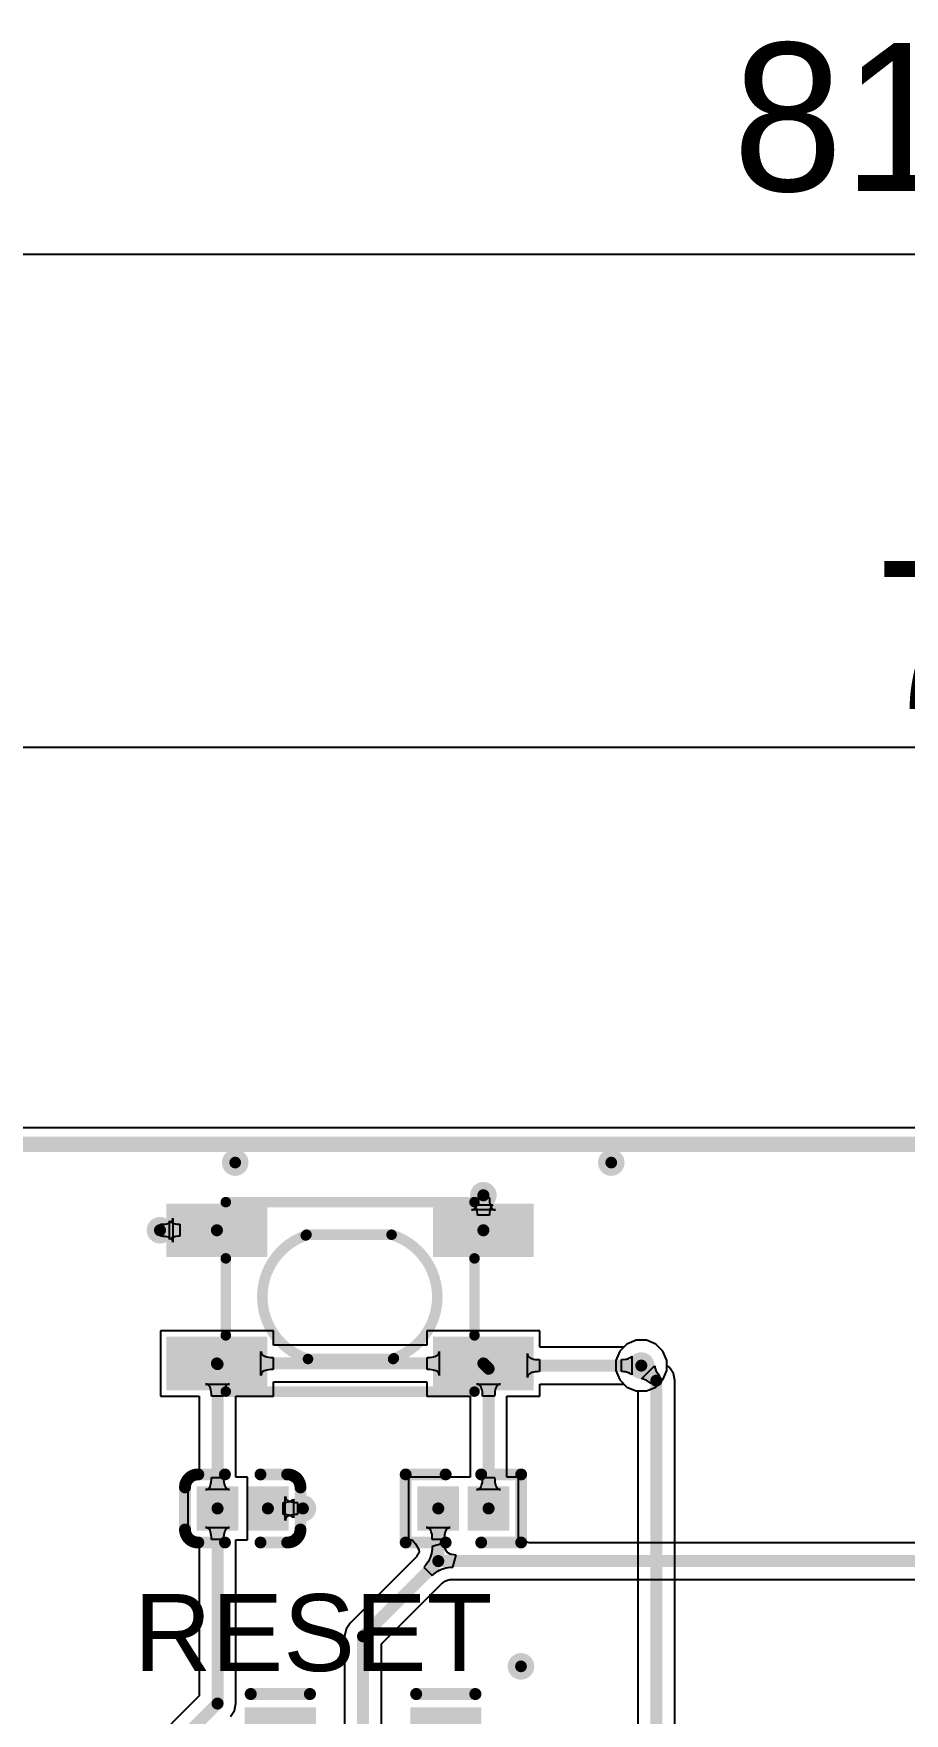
# Model space of a CAD drawing. Header units: millimetres. Extents: x -27 to 79, y -14 to 66.
# Drawn here: x 21.94 to 36.65, y 37.89 to 66.26 of the extents above; entities that cross this region are included whole.
import ezdxf

# ---------------------------------------------------------------- set-up
doc = ezdxf.new("R2010")
doc.units = ezdxf.units.MM
for name, color, linetype in [('BottomLayer', 5, 'Continuous'), ('BottomOverlay', 54, 'Continuous'), ('Mechanical15', 56, 'Continuous'), ('TopLayer', 1, 'Continuous'), ('TopOverlay', 2, 'Continuous'), ('TopPaste', 8, 'Continuous'), ('TopSolder', 216, 'Continuous'), ('ViaHoleLayer', 16, 'Continuous')]:
    doc.layers.add(name, color=color, linetype=linetype)
doc.styles.add('Arial', font='arial.ttf', dxfattribs={"height": 0.2})
doc.dimstyles.new('ISO-25', dxfattribs={"dimtxt": 2.5, "dimasz": 2.5, "dimexe": 1.25, "dimexo": 0.625, "dimtad": 1, "dimtxsty": 'Standard', "dimcen": 2.5, "dimadec": 0, "dimazin": 0, "dimtfac": 1, "dimtmove": 0, "dimatfit": 3, "dimfxl": 1, "dimarcsym": 0})

# ---------------------------------------------------------------- blocks, each defined once
blk = doc.blocks.new('*D1')
at = {"color": 0, "lineweight": -2, "transparency": 16777216}
for p, q in [((3.827021247335479e-17, 45.62499889999999), (6.405048652193768e-16, 55.46023716078378)), ((76.00000039999999, 45.62499889999999), (76.00000039999999, 55.46023716078378)), ((2.5, 54.21023716078378), (73.50000039999999, 54.21023716078378))]:
    blk.add_line(p, q, dxfattribs=at)
at = {"color": 0, "transparency": 16777216}
for points in [[(2.5, 54.62690382745044), (2.5, 53.79357049411711), (5.639644402726672e-16, 54.21023716078378)], [(73.50000039999999, 54.62690382745044), (73.50000039999999, 53.79357049411711), (76.00000039999999, 54.21023716078378)]]:
    blk.add_solid(points, dxfattribs=at)
at = {"layer": 'Defpoints', "color": 0, "transparency": 16777216}
for p in [(76.00000039999999, 54.21023716078378), (0, 44.99999889999999), (76.00000039999999, 44.99999889999999)]:
    blk.add_point(p, dxfattribs=at)
at = {"color": 0, "transparency": 16777216, "insert": (38.0000002, 56.08523716078378), "char_height": 2.5, "attachment_point": 5}
blk.add_mtext('76', dxfattribs=at)
blk = doc.blocks.new('*D4')
at = {"color": 0, "lineweight": -2, "transparency": 16777216}
for p, q in [((-2.78633936, 45.62499889999999), (-2.786339359999999, 63.78687572811548)), ((78.64996715999999, 46.48602587999999), (78.64996715999999, 63.78687572811548)), ((-0.286339359999999, 62.53687572811548), (76.14996715999999, 62.53687572811548))]:
    blk.add_line(p, q, dxfattribs=at)
at = {"color": 0, "transparency": 16777216}
for points in [[(-0.286339359999999, 62.95354239478214), (-0.286339359999999, 62.12020906144881), (-2.786339359999999, 62.53687572811548)], [(76.14996715999999, 62.95354239478214), (76.14996715999999, 62.12020906144881), (78.64996715999999, 62.53687572811548)]]:
    blk.add_solid(points, dxfattribs=at)
at = {"layer": 'Defpoints', "color": 0, "transparency": 16777216}
for p in [(78.64996715999999, 62.53687572811548), (78.64996715999999, 45.86102587999999), (-2.78633936, 44.99999889999999)]:
    blk.add_point(p, dxfattribs=at)
at = {"color": 0, "transparency": 16777216, "insert": (37.93181389999999, 64.6202090614488), "char_height": 2.5, "attachment_point": 5}
blk.add_mtext('81,44', dxfattribs=at)

msp = doc.modelspace()

# ---------------------------------------------------------------- hatches: boundary and pattern name
at = {"layer": 'BottomLayer'}
h = msp.add_hatch(color=5, dxfattribs=at)
edge = h.paths.add_edge_path()
edge.add_arc((25.3476506, 47.1916506), 0.22499828, 0, 360)
h = msp.add_hatch(color=5, dxfattribs=at)
edge = h.paths.add_edge_path()
edge.add_arc((31.6976506, 47.1916506), 0.22499828, 0, 360)
h = msp.add_hatch(color=5, dxfattribs=at)
edge = h.paths.add_edge_path()
edge.add_arc((29.53865314, 46.6396451), 0.22499828, 0, 360)
h = msp.add_hatch(color=5, dxfattribs=at)
edge = h.paths.add_edge_path()
edge.add_arc((24.0776506, 46.0486506), 0.22499828, 0, 360)
h = msp.add_hatch(color=5, dxfattribs=at)
edge = h.paths.add_edge_path()
edge.add_arc((32.2056506, 43.7626506), 0.22499828, 0, 360)
h = msp.add_hatch(color=5, dxfattribs=at)
edge = h.paths.add_edge_path()
edge.add_arc((26.49064806, 41.34964806), 0.22499828, 0, 360)
h = msp.add_hatch(color=5, dxfattribs=at)
edge = h.paths.add_edge_path()
edge.add_arc((30.1736506, 38.6826506), 0.22499828, 0, 360)
at = {"layer": 'TopLayer'}
h = msp.add_hatch(color=1, dxfattribs=at)
edge = h.paths.add_edge_path()
edge.add_arc((25.3476506, 47.1916506), 0.22499828, 0, 360)
h = msp.add_hatch(color=1, dxfattribs=at)
edge = h.paths.add_edge_path()
edge.add_arc((31.6976506, 47.1916506), 0.22499828, 0, 360)
h = msp.add_hatch(color=1, dxfattribs=at)
edge = h.paths.add_edge_path()
edge.add_arc((29.53865314, 46.6396451), 0.22499828, 0, 360)
h = msp.add_hatch(color=1, dxfattribs=at)
edge = h.paths.add_edge_path()
edge.add_arc((24.0776506, 46.0486506), 0.22499828, 0, 360)
for points in [[(24.28865221, 46.39865117), (25.78865175, 46.39865117), (25.78865175, 45.69865003), (24.28865221, 45.69865003)], [(28.78865083, 46.39865117), (30.28865037, 46.39865117), (30.28865037, 45.69865003), (28.78865083, 45.69865003)], [(24.28865221, 44.14865059), (25.78865175, 44.14865059), (25.78865175, 43.44864945), (24.28865221, 43.44864945)], [(28.78865083, 44.14865059), (30.28865037, 44.14865059), (30.28865037, 43.44864945), (28.78865083, 43.44864945)], [(24.74965332, 41.67465122), (25.34965212, 41.67465122), (25.34965212, 41.02464998), (24.74965332, 41.02464998)], [(25.59965416, 41.67465122), (26.19965296, 41.67465122), (26.19965296, 41.02464998), (25.59965416, 41.02464998)], [(28.4766512, 41.67465122), (29.07665, 41.67465122), (29.07665, 41.02464998), (28.4766512, 41.02464998)], [(29.32665204, 41.67465122), (29.92665084, 41.67465122), (29.92665084, 41.02464998), (29.32665204, 41.02464998)]]:
    msp.add_hatch(color=1, dxfattribs=at).paths.add_polyline_path(points)
h = msp.add_hatch(color=1, dxfattribs=at)
edge = h.paths.add_edge_path()
edge.add_arc((32.2056506, 43.7626506), 0.22499828, 0, 360)
h = msp.add_hatch(color=1, dxfattribs=at)
edge = h.paths.add_edge_path()
edge.add_arc((26.49064806, 41.34964806), 0.22499828, 0, 360)
h = msp.add_hatch(color=1, dxfattribs=at)
edge = h.paths.add_edge_path()
edge.add_arc((30.1736506, 38.6826506), 0.22499828, 0, 360)
at = {"layer": 'TopOverlay'}
for points in [[(25.50966196, 37.99065046), (25.50966196, 37.69065105999999), (26.70965956, 37.69065105999999), (26.70965956, 37.99065046)], [(28.30366196, 37.99065046), (28.30366196, 37.69065105999999), (29.50365956, 37.69065105999999), (29.50365956, 37.99065046)]]:
    msp.add_hatch(color=2, dxfattribs=at).paths.add_polyline_path(points)
at = {"layer": 'TopPaste'}
for points in [[(24.28865221, 46.39865117), (25.78865175, 46.39865117), (25.78865175, 45.69865003), (24.28865221, 45.69865003)], [(28.78865083, 46.39865117), (30.28865037, 46.39865117), (30.28865037, 45.69865003), (28.78865083, 45.69865003)], [(24.28865221, 44.14865059), (25.78865175, 44.14865059), (25.78865175, 43.44864945), (24.28865221, 43.44864945)], [(28.78865083, 44.14865059), (30.28865037, 44.14865059), (30.28865037, 43.44864945), (28.78865083, 43.44864945)], [(24.74965332, 41.67465122), (25.34965212, 41.67465122), (25.34965212, 41.02464998), (24.74965332, 41.02464998)], [(25.59965416, 41.67465122), (26.19965296, 41.67465122), (26.19965296, 41.02464998), (25.59965416, 41.02464998)], [(28.4766512, 41.67465122), (29.07665, 41.67465122), (29.07665, 41.02464998), (28.4766512, 41.02464998)], [(29.32665204, 41.67465122), (29.92665084, 41.67465122), (29.92665084, 41.02464998), (29.32665204, 41.02464998)]]:
    msp.add_hatch(color=8, dxfattribs=at).paths.add_polyline_path(points)
at = {"layer": 'TopSolder'}
for points in [[(24.18705221, 46.50025117), (25.89025175, 46.50025117), (25.89025175, 45.59705003), (24.18705221, 45.59705003)], [(28.68705083, 46.50025117), (30.39025037, 46.50025117), (30.39025037, 45.59705003), (28.68705083, 45.59705003)], [(24.18705221, 44.25025058999999), (25.89025175, 44.25025058999999), (25.89025175, 43.34704945), (24.18705221, 43.34704945)], [(28.68705083, 44.25025058999999), (30.39025037, 44.25025058999999), (30.39025037, 43.34704945), (28.68705083, 43.34704945)], [(24.69885332, 41.72545122), (25.40045212, 41.72545122), (25.40045212, 40.97384998), (24.69885332, 40.97384998)], [(25.54885416, 41.72545122), (26.25045296, 41.72545122), (26.25045296, 40.97384998), (25.54885416, 40.97384998)], [(28.4258512, 41.72545122), (29.12745, 41.72545122), (29.12745, 40.97384998), (28.4258512, 40.97384998)], [(29.27585204, 41.72545122), (29.97745084, 41.72545122), (29.97745084, 40.97384998), (29.27585204, 40.97384998)]]:
    msp.add_hatch(color=216, dxfattribs=at).paths.add_polyline_path(points)
at = {"layer": 'ViaHoleLayer'}
h = msp.add_hatch(color=16, dxfattribs=at)
edge = h.paths.add_edge_path()
edge.add_arc((25.3476506, 47.1916506), 0.0999998, 0, 360)
h = msp.add_hatch(color=16, dxfattribs=at)
edge = h.paths.add_edge_path()
edge.add_arc((31.6976506, 47.1916506), 0.0999998, 0, 360)
h = msp.add_hatch(color=16, dxfattribs=at)
edge = h.paths.add_edge_path()
edge.add_arc((29.53865314, 46.6396451), 0.0999998, 0, 360)
h = msp.add_hatch(color=16, dxfattribs=at)
edge = h.paths.add_edge_path()
edge.add_arc((24.0776506, 46.0486506), 0.0999998, 0, 360)
h = msp.add_hatch(color=16, dxfattribs=at)
edge = h.paths.add_edge_path()
edge.add_arc((32.2056506, 43.7626506), 0.0999998, 0, 360)
h = msp.add_hatch(color=16, dxfattribs=at)
edge = h.paths.add_edge_path()
edge.add_arc((26.49064806, 41.34964806), 0.0999998, 0, 360)
h = msp.add_hatch(color=16, dxfattribs=at)
edge = h.paths.add_edge_path()
edge.add_arc((30.1736506, 38.6826506), 0.0999998, 0, 360)

# ---------------------------------------------------------------- linework, layer by layer
at = {"layer": 'BottomLayer'}
for p, q in [((4.359447719999999, 47.78634588), (71.60885348, 47.78634588)), ((31.84264142, 44.00520536), (31.77745232, 43.84782441999999)), ((31.96309584, 44.12565978), (31.84264142, 44.00520536)), ((32.12047678, 44.19084888), (31.96309584, 44.12565978)), ((32.29082442, 44.19084888), (32.12047678, 44.19084888)), ((32.44820536, 44.12565978), (32.29082442, 44.19084888)), ((32.56865978, 44.00520536), (32.44820536, 44.12565978)), ((32.63384888, 43.84782441999999), (32.56865978, 44.00520536)), ((31.77745232, 43.84782441999999), (31.77745232, 43.67747678)), ((32.20918628, 43.53767772), (32.43062347999999, 43.75911491999999)), ((32.43062347999999, 43.75911491999999), (32.43124832, 43.74371489999999)), ((32.43124832, 43.74371489999999), (32.43360798, 43.72813708)), ((32.43360798, 43.72813708), (32.43770246, 43.71238146)), ((32.43770246, 43.71238146), (32.44352921999999, 43.6964455)), ((32.44352921999999, 43.6964455), (32.4510908, 43.68033174)), ((32.63384888, 43.78318904), (32.63384888, 43.84782441999999)), ((32.63547702, 43.7764428), (32.63384888, 43.78318904)), ((32.63609169999999, 43.77474354), (32.63547702, 43.7764428)), ((32.63621362, 43.77393582), (32.63609169999999, 43.77474354)), ((32.63666319999999, 43.77315096), (32.63621362, 43.77393582)), ((32.63988392, 43.76833765999999), (32.63666319999999, 43.77315096)), ((32.64127838, 43.76651902), (32.63988392, 43.76833765999999)), ((32.6793987, 43.7283987), (32.64127838, 43.76651902)), ((32.74676712, 43.62757848), (32.6793987, 43.7283987)), ((31.77745232, 43.67747678), (31.84264142, 43.52009584)), ((31.84264142, 43.52009584), (31.96309584, 43.39964141999999)), ((32.2245863, 43.53705288), (32.20918628, 43.53767772)), ((32.24016412, 43.53469321999999), (32.2245863, 43.53705288)), ((32.25591974, 43.53059873999999), (32.24016412, 43.53469321999999)), ((32.2718557, 43.52477198), (32.25591974, 43.53059873999999)), ((32.28796946, 43.5172104), (32.2718557, 43.52477198)), ((32.30426356, 43.50791399999999), (32.28796946, 43.5172104)), ((32.32073545999999, 43.49688532), (32.30426356, 43.50791399999999)), ((32.3542152, 43.46962603999999), (32.32073545999999, 43.49688532)), ((32.37122304, 43.45339543999999), (32.3542152, 43.46962603999999)), ((32.51490576, 43.59707816), (32.37122304, 43.45339543999999)), ((32.4510908, 43.68033174), (32.4603872, 43.66403764)), ((32.4603872, 43.66403764), (32.47141588, 43.64756574)), ((32.47141588, 43.64756574), (32.48417938, 43.63091604)), ((32.48417938, 43.63091604), (32.49867516, 43.614086)), ((32.49867516, 43.614086), (32.51490576, 43.59707816)), ((32.77042214, 43.5086506), (32.74676712, 43.62757848)), ((32.77042214, 28.33711122), (32.77042214, 43.5086506)), ((31.96309584, 43.39964141999999), (32.12047678, 43.33445232)), ((32.12047678, 43.33445232), (32.14887906, 43.33445232)), ((32.14887906, 43.33445232), (32.14887906, 36.26588886))]:
    msp.add_line(p, q, dxfattribs=at)
at = {"layer": 'BottomLayer', "const_width": 0.2032}
for points in [[(32.2056506, 43.7626506), (32.4596506, 43.5086506)], [(32.4596506, 28.20838656), (32.4596506, 43.5086506)]]:
    msp.add_lwpolyline(points, dxfattribs=at)
at = {"layer": 'BottomLayer', "const_width": 0.1016}
for points in [[(32.1548506, 43.7626506, 1), (32.25645059999999, 43.7626506, 1)], [(32.40885059999999, 43.5086506, 1), (32.5104506, 43.5086506, 1)], [(32.40885059999999, 43.5086506, 1), (32.5104506, 43.5086506, 1)]]:
    msp.add_lwpolyline(points, format="xyb", close=True, dxfattribs=at)
at = {"layer": 'BottomOverlay', "const_width": 0.254}
msp.add_lwpolyline([(3.50000062, 47.499651), (72.49999978, 47.49999898)], dxfattribs=at)
at = {"layer": 'Mechanical15', "const_width": 0.2032}
for points in [[(25.6096516, 38.21565128), (26.6096496, 38.21565128)], [(28.4036516, 38.21565128), (29.4036496, 38.21565128)]]:
    msp.add_lwpolyline(points, dxfattribs=at)
at = {"layer": 'Mechanical15', "const_width": 0.1016}
for points in [[(25.5588516, 38.21565128, 1), (25.6604516, 38.21565128, 1)], [(26.5588496, 38.21565128, 1), (26.6604496, 38.21565128, 1)], [(28.3528516, 38.21565128, 1), (28.4544516, 38.21565128, 1)], [(29.3528496, 38.21565128, 1), (29.4544496, 38.21565128, 1)]]:
    msp.add_lwpolyline(points, format="xyb", close=True, dxfattribs=at)
at = {"layer": 'TopLayer'}
for p, q in [((4.359447719999999, 47.78634588), (71.60885348, 47.78634588)), ((29.43298914, 46.52455261999999), (29.43603714, 46.55961478)), ((29.43603714, 46.55961478), (29.43705314, 46.5988019)), ((29.43705314, 46.5988019), (29.64025314, 46.5988019)), ((29.64025314, 46.5988019), (29.64126914, 46.55961478)), ((29.64126914, 46.55961478), (29.64431714, 46.52455261999999)), ((24.292687, 46.2325466), (24.29474948, 46.2518506)), ((24.29474948, 46.2518506), (24.29474948, 45.8454506)), ((29.33545314, 46.3925539), (29.35475714, 46.39461638)), ((29.74185314, 46.3925539), (29.33545314, 46.3925539)), ((29.35475714, 46.39461638), (29.37202914, 46.40080381999999)), ((29.37202914, 46.40080381999999), (29.38726914, 46.41111622)), ((29.3917751, 46.46734927999999), (29.38115282, 46.47896215999999)), ((29.38115282, 46.47896215999999), (29.69615346, 46.47896215999999)), ((29.38726914, 46.41111622), (29.40047714, 46.42555358)), ((29.40127724, 46.45442575999999), (29.3917751, 46.46734927999999)), ((29.40047714, 46.42555358), (29.41165314, 46.4441159)), ((29.40966178, 46.44019414), (29.40127724, 46.45442575999999)), ((29.41692872, 46.42465188), (29.40966178, 46.44019414)), ((29.41165314, 46.4441159), (29.42079714, 46.46680318)), ((29.42307806, 46.40779898), (29.41692872, 46.42465188)), ((29.42079714, 46.46680318), (29.42790914, 46.49361542)), ((29.4281098, 46.38963798), (29.42307806, 46.40779898)), ((29.42790914, 46.49361542), (29.43298914, 46.52455261999999)), ((29.4320214, 46.37016379999999), (29.4281098, 46.38963798)), ((29.43649434, 46.32729114), (29.4320214, 46.37016379999999)), ((29.43705314, 46.30389012), (29.43649434, 46.32729114)), ((29.64025314, 46.30389012), (29.43705314, 46.30389012)), ((29.64081194, 46.32729114), (29.64025314, 46.30389012)), ((29.64248834, 46.34938406), (29.64081194, 46.32729114)), ((29.64528488, 46.37016379999999), (29.64248834, 46.34938406)), ((29.64431714, 46.52455261999999), (29.64939714, 46.49361542)), ((29.64919648, 46.38963798), (29.64528488, 46.37016379999999)), ((29.65422822, 46.40779898), (29.64919648, 46.38963798)), ((29.64939714, 46.49361542), (29.65650914, 46.46680318)), ((29.66037756, 46.42465188), (29.65422822, 46.40779898)), ((29.65650914, 46.46680318), (29.66565314, 46.4441159)), ((29.6676445, 46.44019414), (29.66037756, 46.42465188)), ((29.66565314, 46.4441159), (29.67682914, 46.42555358)), ((29.67602904, 46.45442575999999), (29.6676445, 46.44019414)), ((29.68553118, 46.46734927999999), (29.67602904, 46.45442575999999)), ((29.67682914, 46.42555358), (29.69003714, 46.41111622)), ((29.69615346, 46.47896215999999), (29.68553118, 46.46734927999999)), ((29.69003714, 46.41111622), (29.70527714, 46.40080381999999)), ((29.70527714, 46.40080381999999), (29.72254913999999, 46.39461638)), ((29.72254913999999, 46.39461638), (29.74185314, 46.3925539)), ((24.08850148, 46.1502506), (24.1276886, 46.15126659999999)), ((24.08850148, 45.9470506), (24.08850148, 46.1502506)), ((24.1276886, 46.15126659999999), (24.16275076, 46.1543146)), ((24.16275076, 46.1543146), (24.19368796, 46.1593946)), ((24.19368796, 46.1593946), (24.2205002, 46.1665066)), ((24.2205002, 46.1665066), (24.24318748, 46.1756506)), ((24.23833354, 45.89115028), (24.23833354, 46.20615092)), ((24.23833354, 46.20615092), (24.24994642, 46.19552864)), ((24.24318748, 46.1756506), (24.2617498, 46.1868266)), ((24.24994642, 46.19552864), (24.26286994, 46.1860265)), ((24.2617498, 46.1868266), (24.27618716, 46.2000346)), ((24.26286994, 46.1860265), (24.27710156, 46.17764196)), ((24.27618716, 46.2000346), (24.28649956, 46.21527459999999)), ((24.27710156, 46.17764196), (24.29264382, 46.17037501999999)), ((24.28649956, 46.21527459999999), (24.292687, 46.2325466)), ((24.29264382, 46.17037501999999), (24.30949672, 46.16422568)), ((24.30949672, 46.16422568), (24.32765772, 46.15919394)), ((24.32765772, 46.15919394), (24.3471319, 46.15528234)), ((24.3471319, 46.15528234), (24.36791164, 46.15248579999999)), ((24.36791164, 46.15248579999999), (24.39000456, 46.1508094)), ((24.39000456, 46.1508094), (24.41340558, 46.1502506)), ((24.41340558, 46.1502506), (24.41340558, 45.9470506)), ((24.1276886, 45.9460346), (24.08850148, 45.9470506)), ((24.16275076, 45.9429866), (24.1276886, 45.9460346)), ((24.19368796, 45.9379066), (24.16275076, 45.9429866)), ((24.2205002, 45.9307946), (24.19368796, 45.9379066)), ((24.24318748, 45.9216506), (24.2205002, 45.9307946)), ((24.24994642, 45.90177256), (24.23833354, 45.89115028)), ((24.2617498, 45.91047459999999), (24.24318748, 45.9216506)), ((24.26286994, 45.91127469999999), (24.24994642, 45.90177256)), ((24.27618716, 45.89726659999999), (24.2617498, 45.91047459999999)), ((24.27710156, 45.91965923999999), (24.26286994, 45.91127469999999)), ((24.28649956, 45.8820266), (24.27618716, 45.89726659999999)), ((24.29264382, 45.92692618), (24.27710156, 45.91965923999999)), ((24.292687, 45.8647546), (24.28649956, 45.8820266)), ((24.30949672, 45.93307552), (24.29264382, 45.92692618)), ((24.29474948, 45.8454506), (24.292687, 45.8647546)), ((24.32765772, 45.93810726), (24.30949672, 45.93307552)), ((24.3471319, 45.94201886), (24.32765772, 45.93810726)), ((24.39000456, 45.9464918), (24.3471319, 45.94201886)), ((24.41340558, 45.9470506), (24.39000456, 45.9464918)), ((25.99185048, 44.35184932), (24.08545348, 44.35184932)), ((24.08545348, 44.35184932), (24.08545348, 43.24545071999999)), ((25.99185048, 44.10942156), (25.99185048, 44.35184932)), ((30.4918491, 44.35184932), (28.5854521, 44.35184932)), ((28.5854521, 44.35184932), (28.5854521, 44.10942156)), ((30.4918491, 44.07342214), (30.4918491, 44.35184932)), ((25.78255448, 43.59545001999999), (25.78255448, 44.00185002)), ((25.78255448, 44.00185002), (25.78461696, 43.98254602)), ((25.78461696, 43.98254602), (25.7908044, 43.96527402)), ((28.5854521, 44.10942156), (25.99185048, 44.10942156)), ((28.78649818, 43.96527402), (28.79268562, 43.98254602)), ((28.79268562, 43.98254602), (28.7947481, 44.00185002)), ((28.7947481, 44.00185002), (28.7947481, 43.59545001999999)), ((31.8962405, 44.07342214), (30.4918491, 44.07342214)), ((31.9049527, 44.07433146), (31.8962405, 44.07342214)), ((31.90752064, 44.07484708), (31.9049527, 44.07433146)), ((31.90867126, 44.07516457999999), (31.90752064, 44.07484708)), ((31.90989808, 44.07590879999999), (31.90867126, 44.07516457999999)), ((31.91062706, 44.07644474), (31.90989808, 44.07590879999999)), ((31.91131286, 44.07676478), (31.91062706, 44.07644474)), ((31.91863822, 44.08120216), (31.91131286, 44.07676478)), ((31.96309584, 44.12565978), (31.91863822, 44.08120216)), ((32.12047678, 44.19084888), (31.96309584, 44.12565978)), ((32.29082442, 44.19084888), (32.12047678, 44.19084888)), ((32.44820536, 44.12565978), (32.29082442, 44.19084888)), ((32.56865978, 44.00520536), (32.44820536, 44.12565978)), ((32.63384888, 43.84782441999999), (32.56865978, 44.00520536)), ((25.7908044, 43.96527402), (25.8011168, 43.95003402)), ((25.8011168, 43.95003402), (25.81555416, 43.93682602)), ((25.81555416, 43.93682602), (25.83411648, 43.92565002)), ((25.83411648, 43.92565002), (25.85680376, 43.91650601999999)), ((25.85680376, 43.91650601999999), (25.883616, 43.90939402)), ((25.883616, 43.90939402), (25.9145532, 43.90431401999999)), ((25.9145532, 43.90431401999999), (25.94961536, 43.90126601999999)), ((25.94961536, 43.69603401999999), (25.9145532, 43.69298602)), ((25.94961536, 43.90126601999999), (25.98880248, 43.90025001999999)), ((25.98880248, 43.69705002), (25.94961536, 43.69603401999999)), ((25.98880248, 43.90025001999999), (25.98880248, 43.69705002)), ((28.5885001, 43.90025001999999), (28.62768722, 43.90126601999999)), ((28.5885001, 43.69705002), (28.5885001, 43.90025001999999)), ((28.62768722, 43.69603401999999), (28.5885001, 43.69705002)), ((28.62768722, 43.90126601999999), (28.66274938, 43.90431401999999)), ((28.66274938, 43.69298602), (28.62768722, 43.69603401999999)), ((28.66274938, 43.90431401999999), (28.69368658, 43.90939402)), ((28.69368658, 43.90939402), (28.72049882, 43.91650601999999)), ((28.72049882, 43.91650601999999), (28.7431861, 43.92565002)), ((28.7431861, 43.92565002), (28.76174842, 43.93682602)), ((28.76174842, 43.93682602), (28.77618578, 43.95003402)), ((28.77618578, 43.95003402), (28.78649818, 43.96527402)), ((30.2825531, 43.5594506), (30.2825531, 43.9658506)), ((30.2825531, 43.9658506), (30.28461558, 43.9465466)), ((30.28461558, 43.9465466), (30.29080302, 43.92927459999999)), ((30.29080302, 43.92927459999999), (30.30111542, 43.91403459999999)), ((30.30111542, 43.91403459999999), (30.31555278, 43.9008266)), ((30.31555278, 43.9008266), (30.3341151, 43.8896506)), ((30.3341151, 43.8896506), (30.35680238, 43.8805066)), ((30.35680238, 43.8805066), (30.38361462, 43.8733946)), ((30.38361462, 43.8733946), (30.41455182, 43.8683146)), ((30.41455182, 43.8683146), (30.44961398, 43.8652666)), ((30.44961398, 43.8652666), (30.4888011, 43.8642506)), ((30.4888011, 43.8642506), (30.4888011, 43.6610506)), ((31.86989562, 43.8642506), (31.89329664, 43.8648094)), ((31.86989562, 43.6610506), (31.86989562, 43.8642506)), ((31.89329664, 43.8648094), (31.9361693, 43.86928234)), ((31.9361693, 43.86928234), (31.95564348, 43.87319394)), ((31.95564348, 43.87319394), (31.97380448, 43.87822567999999)), ((31.97380448, 43.87822567999999), (31.99065738, 43.88437502)), ((31.99065738, 43.88437502), (32.00619964, 43.89164195999999)), ((32.00619964, 43.89164195999999), (32.02043126, 43.9000265)), ((32.02043126, 43.9000265), (32.03335478, 43.90952864)), ((32.03335478, 43.90952864), (32.04496766, 43.92015092)), ((32.04496766, 43.92015092), (32.04496766, 43.60515028)), ((32.63384888, 43.67747678), (32.63384888, 43.84782441999999)), ((24.86575672, 43.44966672), (24.84645272, 43.45169872)), ((24.84645272, 43.45169872), (25.25285272, 43.45169872)), ((24.88302872, 43.44357072), (24.86575672, 43.44966672)), ((24.89826872, 43.43341072), (24.88302872, 43.44357072)), ((24.91147672, 43.41918672), (24.89826872, 43.43341072)), ((24.92265272, 43.40089872), (24.91147672, 43.41918672)), ((25.18782872, 43.41918672), (25.17665272, 43.40089872)), ((25.20103672, 43.43341072), (25.18782872, 43.41918672)), ((25.21627672, 43.44357072), (25.20103672, 43.43341072)), ((25.23354872, 43.44966672), (25.21627672, 43.44357072)), ((25.25285272, 43.45169872), (25.23354872, 43.44966672)), ((25.78461696, 43.61475402), (25.78255448, 43.59545001999999)), ((25.7908044, 43.63202602), (25.78461696, 43.61475402)), ((25.8011168, 43.64726602), (25.7908044, 43.63202602)), ((25.81555416, 43.66047402), (25.8011168, 43.64726602)), ((25.83411648, 43.67165002), (25.81555416, 43.66047402)), ((25.85680376, 43.68079402), (25.83411648, 43.67165002)), ((25.883616, 43.68790602), (25.85680376, 43.68079402)), ((25.9145532, 43.69298602), (25.883616, 43.68790602)), ((25.99185048, 43.24545071999999), (25.99185048, 43.48787847999999)), ((25.99185048, 43.48787847999999), (28.5854521, 43.48787847999999)), ((28.5854521, 43.48787847999999), (28.5854521, 43.24545071999999)), ((28.69368658, 43.68790602), (28.66274938, 43.69298602)), ((28.72049882, 43.68079402), (28.69368658, 43.68790602)), ((28.7431861, 43.67165002), (28.72049882, 43.68079402)), ((28.76174842, 43.66047402), (28.7431861, 43.67165002)), ((28.77618578, 43.64726602), (28.76174842, 43.66047402)), ((28.78649818, 43.63202602), (28.77618578, 43.64726602)), ((28.79268562, 43.61475402), (28.78649818, 43.63202602)), ((28.7947481, 43.59545001999999), (28.79268562, 43.61475402)), ((29.44275544, 43.44966672), (29.42345144, 43.45169872)), ((29.42345144, 43.45169872), (29.82985144, 43.45169872)), ((29.46002744, 43.44357072), (29.44275544, 43.44966672)), ((29.47526744, 43.43341072), (29.46002744, 43.44357072)), ((29.48847544, 43.41918672), (29.47526744, 43.43341072)), ((29.49965144, 43.40089872), (29.48847544, 43.41918672)), ((29.76482744, 43.41918672), (29.75365144, 43.40089872)), ((29.77803544, 43.43341072), (29.76482744, 43.41918672)), ((29.79327544, 43.44357072), (29.77803544, 43.43341072)), ((29.81054744, 43.44966672), (29.79327544, 43.44357072)), ((29.82985144, 43.45169872), (29.81054744, 43.44966672)), ((30.28461558, 43.5787546), (30.2825531, 43.5594506)), ((30.29080302, 43.5960266), (30.28461558, 43.5787546)), ((30.30111542, 43.6112666), (30.29080302, 43.5960266)), ((30.31555278, 43.6244746), (30.30111542, 43.6112666)), ((30.3341151, 43.6356506), (30.31555278, 43.6244746)), ((30.35680238, 43.6447946), (30.3341151, 43.6356506)), ((30.38361462, 43.6519066), (30.35680238, 43.6447946)), ((30.41455182, 43.6569866), (30.38361462, 43.6519066)), ((30.44961398, 43.6600346), (30.41455182, 43.6569866)), ((30.4888011, 43.6610506), (30.44961398, 43.6600346)), ((30.4918491, 43.24545071999999), (30.4918491, 43.45187906)), ((30.4918491, 43.45187906), (31.89970506, 43.45187906)), ((31.89329664, 43.6604918), (31.86989562, 43.6610506)), ((31.91538956, 43.65881539999999), (31.89329664, 43.6604918)), ((31.89970506, 43.45187906), (31.90189708, 43.45158442)), ((31.90189708, 43.45158442), (31.90752572, 43.45045412)), ((31.90752572, 43.45045412), (31.9086738, 43.45013408)), ((31.9086738, 43.45013408), (31.90987014, 43.44941018)), ((31.90987014, 43.44941018), (31.91062706, 43.44885392)), ((31.91062706, 43.44885392), (31.91134079999999, 43.44852118)), ((31.91134079999999, 43.44852118), (31.91863568, 43.44410157999999)), ((31.9361693, 43.65601886), (31.91538956, 43.65881539999999)), ((31.91863568, 43.44410157999999), (31.96309584, 43.39964141999999)), ((31.95564348, 43.65210726), (31.9361693, 43.65601886)), ((31.97380448, 43.64707552), (31.95564348, 43.65210726)), ((31.99065738, 43.64092617999999), (31.97380448, 43.64707552)), ((32.00619964, 43.63365924), (31.99065738, 43.64092617999999)), ((32.02043126, 43.6252747), (32.00619964, 43.63365924)), ((32.03335478, 43.61577256), (32.02043126, 43.6252747)), ((32.04496766, 43.60515028), (32.03335478, 43.61577256)), ((32.44820536, 43.39964141999999), (32.56865978, 43.52009584)), ((32.56865978, 43.52009584), (32.63384888, 43.67747678)), ((24.08545348, 43.24545071999999), (24.73888118, 43.24545071999999)), ((24.73888118, 43.24545071999999), (24.73888118, 41.87785122)), ((24.93179672, 43.37854672), (24.92265272, 43.40089872)), ((24.93890872, 43.35213072), (24.93179672, 43.37854672)), ((24.94398872, 43.32165072), (24.93890872, 43.35213072)), ((24.94703672, 43.28710672), (24.94398872, 43.32165072)), ((24.94805272, 43.24849872), (24.94703672, 43.28710672)), ((25.15125272, 43.24849872), (24.94805272, 43.24849872)), ((25.15226872, 43.28710672), (25.15125272, 43.24849872)), ((25.15531672, 43.32165072), (25.15226872, 43.28710672)), ((25.16039672, 43.35213072), (25.15531672, 43.32165072)), ((25.16750872, 43.37854672), (25.16039672, 43.35213072)), ((25.17665272, 43.40089872), (25.16750872, 43.37854672)), ((25.36042426, 41.87785122), (25.36042426, 43.24545071999999)), ((25.36042426, 43.24545071999999), (25.99185048, 43.24545071999999)), ((28.5854521, 43.24545071999999), (29.3158799, 43.24545071999999)), ((29.3158799, 43.24545071999999), (29.3158799, 41.87785122)), ((29.50879544, 43.37854672), (29.49965144, 43.40089872)), ((29.51590744, 43.35213072), (29.50879544, 43.37854672)), ((29.52098744, 43.32165072), (29.51590744, 43.35213072)), ((29.52403544, 43.28710672), (29.52098744, 43.32165072)), ((29.52505144, 43.24849872), (29.52403544, 43.28710672)), ((29.72825144, 43.24849872), (29.52505144, 43.24849872)), ((29.72926744, 43.28710672), (29.72825144, 43.24849872)), ((29.73231544, 43.32165072), (29.72926744, 43.28710672)), ((29.73739544, 43.35213072), (29.73231544, 43.32165072)), ((29.74450744, 43.37854672), (29.73739544, 43.35213072)), ((29.75365144, 43.40089872), (29.74450744, 43.37854672)), ((29.93742298, 41.87785122), (29.93742298, 43.24545071999999)), ((29.93742298, 43.24545071999999), (30.4918491, 43.24545071999999)), ((31.96309584, 43.39964141999999), (32.12047678, 43.33445232)), ((32.12047678, 43.33445232), (32.29082442, 43.33445232)), ((32.29082442, 43.33445232), (32.44820536, 43.39964141999999)), ((24.73888118, 41.87785122), (24.54645332, 41.87785122)), ((24.54645332, 41.87785122), (24.54645332, 40.82144998)), ((24.91147672, 41.7015549), (24.92265272, 41.72011722)), ((24.92265272, 41.72011722), (24.93179672, 41.7428045)), ((24.93179672, 41.7428045), (24.93890872, 41.76961674)), ((24.93890872, 41.76961674), (24.94398872, 41.80055394)), ((24.94398872, 41.80055394), (24.94703672, 41.8356161)), ((24.94703672, 41.8356161), (24.94805272, 41.87480322)), ((24.94805272, 41.87480322), (25.15125272, 41.87480322)), ((25.15125272, 41.87480322), (25.15226872, 41.8356161)), ((25.15226872, 41.8356161), (25.15531672, 41.80055394)), ((25.15531672, 41.80055394), (25.16039672, 41.76961674)), ((25.16039672, 41.76961674), (25.16750872, 41.7428045)), ((25.16750872, 41.7428045), (25.17665272, 41.72011722)), ((25.17665272, 41.72011722), (25.18782872, 41.7015549)), ((25.55285212, 41.87785122), (25.36042426, 41.87785122)), ((25.55285212, 40.82144998), (25.55285212, 41.87785122)), ((29.3158799, 41.87785122), (28.2734512, 41.87785122)), ((28.2734512, 41.87785122), (28.2734512, 40.82144998)), ((29.48847544, 41.7015549), (29.49965144, 41.72011722)), ((29.49965144, 41.72011722), (29.50879544, 41.7428045)), ((29.50879544, 41.7428045), (29.51590744, 41.76961674)), ((29.51590744, 41.76961674), (29.52098744, 41.80055394)), ((29.52098744, 41.80055394), (29.52403544, 41.8356161)), ((29.52403544, 41.8356161), (29.52505144, 41.87480322)), ((29.52505144, 41.87480322), (29.72825144, 41.87480322)), ((29.72825144, 41.87480322), (29.72926744, 41.8356161)), ((29.72926744, 41.8356161), (29.73231544, 41.80055394)), ((29.73231544, 41.80055394), (29.73739544, 41.76961674)), ((29.73739544, 41.76961674), (29.74450744, 41.7428045)), ((29.74450744, 41.7428045), (29.75365144, 41.72011722)), ((29.75365144, 41.72011722), (29.76482744, 41.7015549)), ((30.12985084, 41.87785122), (29.93742298, 41.87785122)), ((30.12985084, 40.82145252), (30.12985084, 41.87785122)), ((24.84645272, 41.66855522), (24.86575672, 41.67061769999999)), ((25.25285272, 41.66855522), (24.84645272, 41.66855522)), ((24.86575672, 41.67061769999999), (24.88302872, 41.67680514)), ((24.88302872, 41.67680514), (24.89826872, 41.68711754)), ((24.89826872, 41.68711754), (24.91147672, 41.7015549)), ((25.18782872, 41.7015549), (25.20103672, 41.68711754)), ((25.20103672, 41.68711754), (25.21627672, 41.67680514)), ((25.21627672, 41.67680514), (25.23354872, 41.67061769999999)), ((25.23354872, 41.67061769999999), (25.25285272, 41.66855522)), ((26.15489308, 41.45124806), (26.1782941, 41.45180686)), ((26.15489308, 41.24804806), (26.15489308, 41.45124806)), ((26.1782941, 41.45180686), (26.22116676, 41.4562798)), ((26.19355696, 41.14644806), (26.19355696, 41.55284806)), ((26.19355696, 41.55284806), (26.19561943999999, 41.53354406)), ((26.19561943999999, 41.53354406), (26.20180688, 41.51627206)), ((26.20180688, 41.51627206), (26.21211928, 41.50103205999999)), ((26.21211928, 41.50103205999999), (26.22655664, 41.48782406)), ((26.22116676, 41.4562798), (26.24064094, 41.4601914)), ((26.22655664, 41.48782406), (26.24511896, 41.47664806)), ((26.24064094, 41.4601914), (26.25880194, 41.46522313999999)), ((26.24511896, 41.47664806), (26.26780624, 41.46750406)), ((26.25880194, 41.46522313999999), (26.27565484, 41.47137248)), ((26.26780624, 41.46750406), (26.29461848, 41.46039206)), ((26.27565484, 41.47137248), (26.2911971, 41.47863941999999)), ((26.2911971, 41.47863941999999), (26.30542872, 41.48702395999999)), ((26.29461848, 41.46039206), (26.32555568, 41.45531206)), ((26.30542872, 41.48702395999999), (26.31835224, 41.4965261)), ((26.31835224, 41.4965261), (26.32996512, 41.50714838)), ((26.32555568, 41.45531206), (26.36061784, 41.45226406)), ((26.32996512, 41.50714838), (26.32996512, 41.19214774)), ((26.36061784, 41.45226406), (26.39980496, 41.45124806)), ((26.39980496, 41.45124806), (26.39980496, 41.24804806)), ((29.42345144, 41.66855522), (29.44275544, 41.67061769999999)), ((29.82985144, 41.66855522), (29.42345144, 41.66855522)), ((29.44275544, 41.67061769999999), (29.46002744, 41.67680514)), ((29.46002744, 41.67680514), (29.47526744, 41.68711754)), ((29.47526744, 41.68711754), (29.48847544, 41.7015549)), ((29.76482744, 41.7015549), (29.77803544, 41.68711754)), ((29.77803544, 41.68711754), (29.79327544, 41.67680514)), ((29.79327544, 41.67680514), (29.81054744, 41.67061769999999)), ((29.81054744, 41.67061769999999), (29.82985144, 41.66855522)), ((26.1782941, 41.24748925999999), (26.15489308, 41.24804806)), ((26.20038702, 41.24581286), (26.1782941, 41.24748925999999)), ((26.19561943999999, 41.16575206), (26.19355696, 41.14644806)), ((26.20180688, 41.18302406), (26.19561943999999, 41.16575206)), ((26.22116676, 41.24301632), (26.20038702, 41.24581286)), ((26.21211928, 41.19826406), (26.20180688, 41.18302406)), ((26.22655664, 41.21147206), (26.21211928, 41.19826406)), ((26.24064094, 41.23910472), (26.22116676, 41.24301632)), ((26.24511896, 41.22264806), (26.22655664, 41.21147206)), ((26.25880194, 41.23407298), (26.24064094, 41.23910472)), ((26.26780624, 41.23179206), (26.24511896, 41.22264806)), ((26.27565484, 41.22792364), (26.25880194, 41.23407298)), ((26.29461848, 41.23890406), (26.26780624, 41.23179206)), ((26.2911971, 41.2206567), (26.27565484, 41.22792364)), ((26.30542872, 41.21227216), (26.2911971, 41.2206567)), ((26.32555568, 41.24398406), (26.29461848, 41.23890406)), ((26.31835224, 41.20277002), (26.30542872, 41.21227216)), ((26.32996512, 41.19214774), (26.31835224, 41.20277002)), ((26.36061784, 41.24703206), (26.32555568, 41.24398406)), ((26.39980496, 41.24804806), (26.36061784, 41.24703206)), ((24.86575672, 41.02566598), (24.84645272, 41.02769798)), ((24.84645272, 41.02769798), (25.25285272, 41.02769798)), ((24.88302872, 41.01956998), (24.86575672, 41.02566598)), ((24.89826872, 41.00940998), (24.88302872, 41.01956998)), ((24.91147672, 40.99518598), (24.89826872, 41.00940998)), ((24.92265272, 40.97689798), (24.91147672, 40.99518598)), ((24.93179672, 40.95454598), (24.92265272, 40.97689798)), ((24.93890872, 40.92812997999999), (24.93179672, 40.95454598)), ((24.94398872, 40.89764998), (24.93890872, 40.92812997999999)), ((24.94703672, 40.86310598), (24.94398872, 40.89764998)), ((24.94805272, 40.82449798), (24.94703672, 40.86310598)), ((25.15226872, 40.86310598), (25.15125272, 40.82449798)), ((25.15531672, 40.89764998), (25.15226872, 40.86310598)), ((25.16039672, 40.92812997999999), (25.15531672, 40.89764998)), ((25.16750872, 40.95454598), (25.16039672, 40.92812997999999)), ((25.17665272, 40.97689798), (25.16750872, 40.95454598)), ((25.18782872, 40.99518598), (25.17665272, 40.97689798)), ((25.20103672, 41.00940998), (25.18782872, 40.99518598)), ((25.21627672, 41.01956998), (25.20103672, 41.00940998)), ((25.23354872, 41.02566598), (25.21627672, 41.01956998)), ((25.25285272, 41.02769798), (25.23354872, 41.02566598)), ((28.5927546, 41.02566598), (28.5734506, 41.02769798)), ((28.5734506, 41.02769798), (28.9798506, 41.02769798)), ((28.6100266, 41.01956998), (28.5927546, 41.02566598)), ((28.6252666, 41.00940998), (28.6100266, 41.01956998)), ((28.6384746, 40.99518598), (28.6252666, 41.00940998)), ((28.6496506, 40.97689798), (28.6384746, 40.99518598)), ((28.6587946, 40.95454598), (28.6496506, 40.97689798)), ((28.6659066, 40.92812997999999), (28.6587946, 40.95454598)), ((28.6709866, 40.89764998), (28.6659066, 40.92812997999999)), ((28.6740346, 40.86310598), (28.6709866, 40.89764998)), ((28.6750506, 40.82449798), (28.6740346, 40.86310598)), ((28.8792666, 40.86310598), (28.8782506, 40.82449798)), ((28.8823146, 40.89764998), (28.8792666, 40.86310598)), ((28.8873946, 40.92812997999999), (28.8823146, 40.89764998)), ((28.8945066, 40.95454598), (28.8873946, 40.92812997999999)), ((28.9036506, 40.97689798), (28.8945066, 40.95454598)), ((28.9148266, 40.99518598), (28.9036506, 40.97689798)), ((28.9280346, 41.00940998), (28.9148266, 40.99518598)), ((28.9432746, 41.01956998), (28.9280346, 41.00940998)), ((28.9605466, 41.02566598), (28.9432746, 41.01956998)), ((28.9798506, 41.02769798), (28.9605466, 41.02566598)), ((24.54645332, 40.82144998), (24.73888118, 40.82144998)), ((24.73888118, 40.82144998), (24.73888118, 38.18317738)), ((25.15125272, 40.82449798), (24.94805272, 40.82449798)), ((25.36042426, 38.05445271999999), (25.36042426, 40.82144998)), ((25.36042426, 40.82144998), (25.55285212, 40.82144998)), ((28.2734512, 40.82144998), (28.33364666, 40.82144998)), ((28.33364666, 40.82144998), (28.3908881, 40.74978134)), ((28.3908881, 40.74978134), (28.45043078, 40.65234693999999)), ((28.43895252, 40.57840754), (28.42858932, 40.5601551)), ((28.4475555, 40.5969597), (28.43895252, 40.57840754)), ((28.45459638, 40.61617226), (28.4475555, 40.5969597)), ((28.45043078, 40.65234693999999), (28.45516787999999, 40.61824997999999)), ((28.45516787999999, 40.61824997999999), (28.45459638, 40.61617226)), ((28.66211946, 40.58937018), (28.65206106, 40.55289832)), ((28.66930258, 40.62703584), (28.66211946, 40.58937018)), ((28.67361296, 40.66589021999999), (28.66930258, 40.62703584)), ((28.6750506, 40.70593586), (28.67361296, 40.66589021999999)), ((28.8782506, 40.82449798), (28.6750506, 40.82449798)), ((28.8782506, 40.76545059999999), (28.6750506, 40.70593586)), ((28.8802826, 40.7268426), (28.8782506, 40.76545059999999)), ((28.8863786, 40.69229859999999), (28.8802826, 40.7268426)), ((28.8965386, 40.6618186), (28.8863786, 40.69229859999999)), ((28.9107626, 40.6354026), (28.8965386, 40.6618186)), ((28.9290506, 40.6130506), (28.9107626, 40.6354026)), ((28.9514026, 40.5947626), (28.9290506, 40.6130506)), ((28.9778186, 40.5805386), (28.9514026, 40.5947626)), ((29.0082986, 40.5703786), (28.9778186, 40.5805386)), ((30.31232952, 40.77142214), (30.12985084, 40.82145252)), ((38.20697464, 40.77142214), (30.31232952, 40.77142214)), ((28.40720252, 40.53069872), (27.28690504, 39.41040124)), ((28.41628556, 40.54204998), (28.40720252, 40.53069872)), ((28.42858932, 40.5601551), (28.41628556, 40.54204998)), ((28.55866526, 40.38838252), (28.53136534, 40.3590506)), ((28.53136534, 40.3590506), (28.6750506, 40.21536534)), ((28.58309244, 40.4189057), (28.55866526, 40.38838252)), ((28.60464434, 40.45061759999999), (28.58309244, 40.4189057)), ((28.6233235, 40.48352076), (28.60464434, 40.45061759999999)), ((28.63912992, 40.51761264), (28.6233235, 40.48352076)), ((28.65206106, 40.55289832), (28.63912992, 40.51761264)), ((28.7666176, 40.28864434), (28.79952076, 40.3073235)), ((28.79952076, 40.3073235), (28.83361263999999, 40.32312992)), ((28.83361263999999, 40.32312992), (28.86889832, 40.33606106)), ((28.86889832, 40.33606106), (28.90537018, 40.34611946)), ((28.90537018, 40.34611946), (28.94303584, 40.35330258)), ((28.94303584, 40.35330258), (28.98189022, 40.35761296)), ((28.98189022, 40.35761296), (29.02193586, 40.3590506)), ((29.0428426, 40.5642826), (29.0082986, 40.5703786)), ((29.02193586, 40.3590506), (29.0814506, 40.5622506)), ((29.0814506, 40.5622506), (29.0428426, 40.5642826)), ((27.81742468, 39.06192848), (28.84669872, 40.09120252)), ((28.6750506, 40.21536534), (28.70438252, 40.24266526)), ((28.70438252, 40.24266526), (28.7349057, 40.26709244)), ((28.7349057, 40.26709244), (28.7666176, 40.28864434)), ((28.84669872, 40.09120252), (28.85802458, 40.10026778)), ((28.85802458, 40.10026778), (28.87615764, 40.11259185999999)), ((28.87615764, 40.11259185999999), (28.894405, 40.12294998)), ((28.894405, 40.12294998), (28.91296732, 40.13155803999999)), ((28.91296732, 40.13155803999999), (28.93217988, 40.13859638)), ((28.93217988, 40.13859638), (28.95240336, 40.14417422)), ((28.95240336, 40.14417422), (28.97389938, 40.14827378)), ((28.97389938, 40.14827378), (28.98836214, 40.14987906)), ((28.98836214, 40.14987906), (40.44165393999999, 40.14987906)), ((27.21953662, 39.30958102), (27.1958816, 39.19065313999999)), ((27.1958816, 39.19065313999999), (27.1958816, 33.03927606)), ((27.28690504, 39.41040124), (27.21953662, 39.30958102)), ((27.81742468, 33.03927606), (27.81742468, 39.06192848)), ((24.73888118, 38.18317738), (22.90752594, 36.35182214)), ((25.33676924, 37.93552484), (25.36042426, 38.05445271999999)), ((25.26940082, 37.83470462), (25.33676924, 37.93552484))]:
    msp.add_line(p, q, dxfattribs=at)
at = {"layer": 'TopLayer', "const_width": 0.2032}
for points in [[(29.53865314, 46.0486506), (29.53865314, 46.6396451)], [(24.0776506, 46.0486506), (25.03865452, 46.0486506)], [(29.5386506, 46.04864806), (29.53865314, 46.0486506)], [(25.03865198, 43.79865002), (29.5386506, 43.79865002)], [(25.03865198, 43.79865002), (25.04965272, 43.78764928)], [(25.04965272, 41.3496506), (25.04965272, 43.78764928)], [(29.5386506, 43.79865002), (29.57465002, 43.7626506)], [(29.57465002, 43.7626506), (29.62665144, 43.71064918)], [(29.57465002, 43.7626506), (32.2056506, 43.7626506)], [(29.62665144, 41.3496506), (29.62665144, 43.71064918)], [(25.04965272, 38.05445271999999), (25.04965272, 41.3496506)], [(25.89965102, 41.3496506), (25.89965356, 41.34964806)], [(25.89965356, 41.34964806), (26.49064806, 41.34964806)], [(28.7766506, 40.4606506), (28.7766506, 41.3496506)], [(27.50665314, 39.19065313999999), (28.7766506, 40.4606506)], [(28.7766506, 40.4606506), (40.44165393999999, 40.4606506)], [(27.50665314, 32.66964764), (27.50665314, 39.19065313999999)], [(23.0362506, 36.0410506), (25.04965272, 38.05445271999999)]]:
    msp.add_lwpolyline(points, dxfattribs=at)
at = {"layer": 'TopLayer', "const_width": 0.1016}
for points in [[(29.48785314, 46.6396451, 1), (29.58945314, 46.6396451, 1)], [(24.0268506, 46.0486506, 1), (24.1284506, 46.0486506, 1)], [(24.98785452, 46.0486506, 1), (25.08945452, 46.0486506, 1)], [(29.4878506, 46.04864806, 1), (29.5894506, 46.04864806, 1)], [(29.48785314, 46.0486506, 1), (29.58945314, 46.0486506, 1)], [(29.48785314, 46.0486506, 1), (29.58945314, 46.0486506, 1)], [(24.98785198, 43.79865002, 1), (25.08945198, 43.79865002, 1)], [(24.98785198, 43.79865002, 1), (25.08945198, 43.79865002, 1)], [(24.99885272, 43.78764928, 1), (25.10045272, 43.78764928, 1)], [(24.99885272, 43.78764928, 1), (25.10045272, 43.78764928, 1)], [(29.4878506, 43.79865002, 1), (29.5894506, 43.79865002, 1)], [(29.4878506, 43.79865002, 1), (29.5894506, 43.79865002, 1)], [(29.52385001999999, 43.7626506, 1), (29.62545002, 43.7626506, 1)], [(29.52385001999999, 43.7626506, 1), (29.62545002, 43.7626506, 1)], [(29.52385001999999, 43.7626506, 1), (29.62545002, 43.7626506, 1)], [(29.57585144, 43.71064918, 1), (29.67745144, 43.71064918, 1)], [(29.57585144, 43.71064918, 1), (29.67745144, 43.71064918, 1)], [(32.1548506, 43.7626506, 1), (32.25645059999999, 43.7626506, 1)], [(24.99885272, 41.3496506, 1), (25.10045272, 41.3496506, 1)], [(24.99885272, 41.3496506, 1), (25.10045272, 41.3496506, 1)], [(25.84885102, 41.3496506, 1), (25.95045102, 41.3496506, 1)], [(25.84885356, 41.34964806, 1), (25.95045356, 41.34964806, 1)], [(25.84885356, 41.34964806, 1), (25.95045356, 41.34964806, 1)], [(26.43984806, 41.34964806, 1), (26.54144806, 41.34964806, 1)], [(28.7258506, 41.3496506, 1), (28.8274506, 41.3496506, 1)], [(29.57585144, 41.3496506, 1), (29.67745144, 41.3496506, 1)], [(28.7258506, 40.4606506, 1), (28.8274506, 40.4606506, 1)], [(28.7258506, 40.4606506, 1), (28.8274506, 40.4606506, 1)], [(28.7258506, 40.4606506, 1), (28.8274506, 40.4606506, 1)], [(27.45585313999999, 39.19065313999999, 1), (27.55745314, 39.19065313999999, 1)], [(27.45585313999999, 39.19065313999999, 1), (27.55745314, 39.19065313999999, 1)], [(24.99885272, 38.05445271999999, 1), (25.10045272, 38.05445271999999, 1)], [(24.99885272, 38.05445271999999, 1), (25.10045272, 38.05445271999999, 1)]]:
    msp.add_lwpolyline(points, format="xyb", close=True, dxfattribs=at)
at = {"layer": 'TopOverlay'}
for points, const_width in [([(25.18865168, 46.52365092), (29.3886509, 46.52365092)], 0.1778), ([(26.55129056, 45.97358089999999), (27.98865116, 45.97358089999999)], 0.1778), ([(25.18865168, 44.27365034), (25.18865168, 45.57365028)], 0.1778), ([(29.3886509, 44.27365034), (29.3886509, 45.57365028)], 0.1778), ([(26.57664992, 43.87372225999999), (28.01401052, 43.87372225999999)], 0.1778), ([(25.18865168, 43.3236497), (29.3886509, 43.3236497)], 0.1778), ([(24.7246521, 41.92464818), (25.17465374, 41.92464818)], 0.1999996), ([(25.77465, 41.92464563999999), (26.22465164, 41.92464563999999)], 0.1999996), ([(28.22664916, 41.92464818), (28.90164908, 41.92464818)], 0.1999996), ([(28.22664916, 40.77464793999999), (28.22664916, 41.92464818)], 0.1999996), ([(29.50164788, 41.92464818), (30.1766478, 41.92464818)], 0.1999996), ([(30.1766478, 40.77464793999999), (30.1766478, 41.92464818)], 0.1999996), ([(24.49965636, 40.99465004), (24.49965636, 41.70464861999999)], 0.1999996), ([(26.44964992, 40.9946475), (26.44964992, 41.70464608)], 0.1999996), ([(24.72465464, 40.77465048), (25.17465628, 40.77465048)], 0.1999996), ([(25.77465254, 40.77464793999999), (26.22465418, 40.77464793999999)], 0.1999996), ([(28.22664916, 40.77464793999999), (28.90164908, 40.77464793999999)], 0.1999996), ([(29.50164788, 40.77464793999999), (30.1766478, 40.77464793999999)], 0.1999996)]:
    msp.add_lwpolyline(points, dxfattribs=dict(at, const_width=const_width))
for points, const_width in [([(25.14420168, 46.52365092, 1), (25.23310168, 46.52365092, 1)], 0.08889999999999999), ([(29.3442009, 46.52365092, 1), (29.4331009, 46.52365092, 1)], 0.08889999999999999), ([(26.49420152, 45.96094186, 1), (26.58310152, 45.96094186, 1)], 0.08889999999999999), ([(26.50684056, 45.97358089999999, 1), (26.59574056, 45.97358089999999, 1)], 0.08889999999999999), ([(27.94420116, 45.97358089999999, 1), (28.03310116, 45.97358089999999, 1)], 0.08889999999999999), ([(27.94420116, 45.97358089999999, 1), (28.03310116, 45.97358089999999, 1)], 0.08889999999999999), ([(25.14420168, 45.57365028, 1), (25.23310168, 45.57365028, 1)], 0.08889999999999999), ([(29.3442009, 45.57365028, 1), (29.4331009, 45.57365028, 1)], 0.08889999999999999), ([(25.14420168, 44.27365034, 1), (25.23310168, 44.27365034, 1)], 0.08889999999999999), ([(29.3442009, 44.27365034, 1), (29.4331009, 44.27365034, 1)], 0.08889999999999999), ([(26.53219992, 43.87372225999999, 1), (26.62109992, 43.87372225999999, 1)], 0.08889999999999999), ([(26.53219992, 43.87372225999999, 1), (26.62109992, 43.87372225999999, 1)], 0.08889999999999999), ([(27.96956051999999, 43.87372225999999, 1), (28.05846052, 43.87372225999999, 1)], 0.08889999999999999), ([(27.98219956, 43.8863613, 1), (28.07109956, 43.8863613, 1)], 0.08889999999999999), ([(25.14420168, 43.3236497, 1), (25.23310168, 43.3236497, 1)], 0.08889999999999999), ([(29.3442009, 43.3236497, 1), (29.4331009, 43.3236497, 1)], 0.08889999999999999), ([(24.66965094, 41.92464818, 1), (24.76965074, 41.92464818, 1)], 0.0999998), ([(24.6746522, 41.92464818, 1), (24.774652, 41.92464818, 1)], 0.0999998), ([(25.12465384, 41.92464818, 1), (25.22465364, 41.92464818, 1)], 0.0999998), ([(25.7246501, 41.92464563999999, 1), (25.8246499, 41.92464563999999, 1)], 0.0999998), ([(26.17465174, 41.92464563999999, 1), (26.27465154, 41.92464563999999, 1)], 0.0999998), ([(26.17965046, 41.92464563999999, 1), (26.27965026, 41.92464563999999, 1)], 0.0999998), ([(28.17664926, 41.92464818, 1), (28.27664906, 41.92464818, 1)], 0.0999998), ([(28.17664926, 41.92464818, 1), (28.27664906, 41.92464818, 1)], 0.0999998), ([(28.85164918, 41.92464818, 1), (28.95164898, 41.92464818, 1)], 0.0999998), ([(29.45164798, 41.92464818, 1), (29.55164778, 41.92464818, 1)], 0.0999998), ([(30.1266479, 41.92464818, 1), (30.2266477, 41.92464818, 1)], 0.0999998), ([(30.1266479, 41.92464818, 1), (30.2266477, 41.92464818, 1)], 0.0999998), ([(24.44965138, 41.70464861999999, 1), (24.54965118, 41.70464861999999, 1)], 0.0999998), ([(24.44965646, 41.70464861999999, 1), (24.54965626, 41.70464861999999, 1)], 0.0999998), ([(26.39965002, 41.70464608, 1), (26.49964982, 41.70464608, 1)], 0.0999998), ([(26.39965002, 41.70464608, 1), (26.49964982, 41.70464608, 1)], 0.0999998), ([(24.44965138, 40.99465004, 1), (24.54965118, 40.99465004, 1)], 0.0999998), ([(24.44965646, 40.99465004, 1), (24.54965626, 40.99465004, 1)], 0.0999998), ([(24.66965094, 40.77465048, 1), (24.76965074, 40.77465048, 1)], 0.0999998), ([(24.67465474, 40.77465048, 1), (24.77465454, 40.77465048, 1)], 0.0999998), ([(25.12465638, 40.77465048, 1), (25.22465618, 40.77465048, 1)], 0.0999998), ([(25.72465264, 40.77464793999999, 1), (25.82465244, 40.77464793999999, 1)], 0.0999998), ([(26.17465428, 40.77464793999999, 1), (26.27465408, 40.77464793999999, 1)], 0.0999998), ([(26.17965046, 40.77464793999999, 1), (26.27965026, 40.77464793999999, 1)], 0.0999998), ([(26.39965002, 40.9946475, 1), (26.49964982, 40.9946475, 1)], 0.0999998), ([(26.39965002, 40.9946475, 1), (26.49964982, 40.9946475, 1)], 0.0999998), ([(28.17664926, 40.77464793999999, 1), (28.27664906, 40.77464793999999, 1)], 0.0999998), ([(28.17664926, 40.77464793999999, 1), (28.27664906, 40.77464793999999, 1)], 0.0999998), ([(28.85164918, 40.77464793999999, 1), (28.95164898, 40.77464793999999, 1)], 0.0999998), ([(29.45164798, 40.77464793999999, 1), (29.55164778, 40.77464793999999, 1)], 0.0999998), ([(30.1266479, 40.77464793999999, 1), (30.2266477, 40.77464793999999, 1)], 0.0999998), ([(30.1266479, 40.77464793999999, 1), (30.2266477, 40.77464793999999, 1)], 0.0999998)]:
    msp.add_lwpolyline(points, format="xyb", close=True, dxfattribs=dict(at, const_width=const_width))
for points, const_width in [([(26.57664992, 43.87372225999999, -0.7212625448445305), (26.53865151999999, 45.96094186)], 0.1778), ([(27.98865116, 45.97358089999999, -0.7212625448445307), (28.02664956, 43.8863613)], 0.1778), ([(24.49965128, 41.70464861999999, -0.4142135623730951), (24.71965084, 41.92464818)], 0.1999996), ([(26.22965036, 41.92464563999999, -0.4142135623730951), (26.44964992, 41.70464608)], 0.1999996), ([(24.71965084, 40.77465048, -0.4142135623730951), (24.49965128, 40.99465004)], 0.1999996), ([(26.44964992, 40.9946475, -0.4142135623730951), (26.22965036, 40.77464793999999)], 0.1999996)]:
    msp.add_lwpolyline(points, format="xyb", dxfattribs=dict(at, const_width=const_width))

# ---------------------------------------------------------------- texts
at = {"layer": 'TopOverlay', "style": 'Arial'}
msp.add_text('RESET', height=1.29999994, rotation=360, dxfattribs=at).set_placement((23.636097, 38.6032502))

# ---------------------------------------------------------------- dimensions: what is measured, and where the dimension line sits
dim = msp.add_linear_dim(base=(78.64996715999999, 62.53687572811548), p1=(-2.78633936, 44.99999889999999), p2=(78.64996715999999, 45.86102587999999), dimstyle='ISO-25')
dim.commit()
dim.dimension.update_dxf_attribs({"geometry": '*D4', "text_midpoint": (37.93181389999999, 62.53687572811548), "dimtype": 160})
dim = msp.add_linear_dim(base=(76.00000039999999, 54.21023716078378), p1=(0, 44.99999889999999), p2=(76.00000039999999, 44.99999889999999), dimstyle='ISO-25')
dim.commit()
dim.dimension.update_dxf_attribs({"geometry": '*D1', "text_midpoint": (38.0000002, 56.08523716078378)})

doc.saveas('drawing.dxf')
